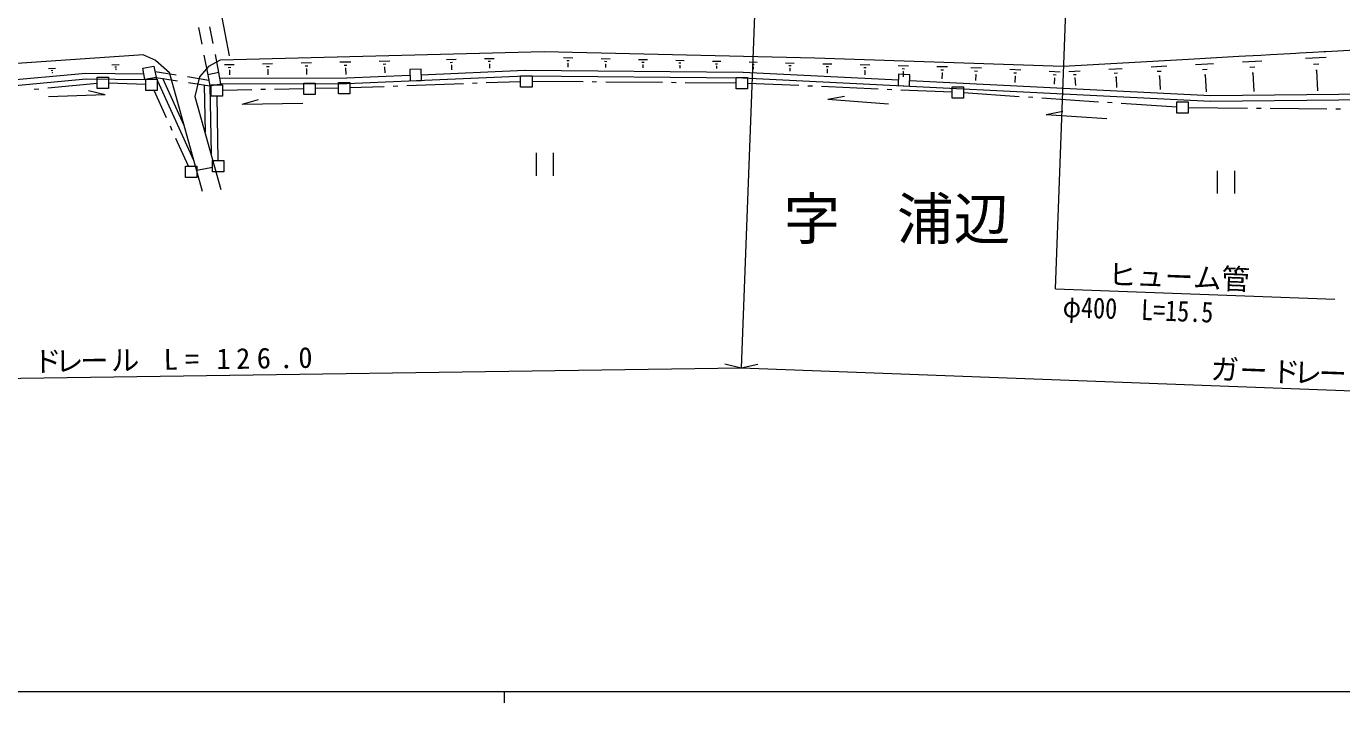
# Model space of a CAD drawing. Units: millimetres, scale not verified. Extents: x 40000 to 680000, y 20000 to 380000.
# Drawn here: x 125852 to 241865, y 204000 to 263676 of the extents above; entities that cross this region are included whole.
import ezdxf
from ezdxf.enums import TextEntityAlignment as Align

# ---------------------------------------------------------------- set-up
doc = ezdxf.new("R2010")
doc.units = ezdxf.units.MM
doc.header["$LTSCALE"] = 1000
for name, color, linetype, lineweight in [('M-BGD', 7, 'Continuous', 13), ('M-BMK-ROW', 30, 'Continuous', 13), ('M-STR-HTXT', 7, 'Continuous', 13), ('M-TTL-BAND', 7, 'Continuous', 13)]:
    doc.layers.add(name, color=color, linetype=linetype, lineweight=lineweight)
doc.layers.add('M-BMK-HTXT', color=7, linetype='Continuous')
doc.styles.add('ＭＳ ゴシック', font='')
doc.styles.get('ＭＳ ゴシック').set_extended_font_data('MS Gothic')

msp = doc.modelspace()

# ---------------------------------------------------------------- linework, layer by layer
at = {"layer": 'M-BGD'}
for p, q in [((142970, 265064), (143743, 261059)), ((141032, 263570), (141325, 262099)), ((142330, 262170), (142039, 263641)), ((136182, 261145), (116744, 259824)), ((136182, 261145), (137243, 260695)), ((141520, 261119), (141861, 259405)), ((142842, 259586), (142525, 261189)), ((142992, 260708), (171523, 261452)), ((171523, 261452), (195388, 260883)), ((228347, 260779), (232783, 261031)), ((232783, 261031), (233384, 261061)), ((233384, 261061), (234045, 261102)), ((234045, 261102), (234746, 261142)), ((234746, 261142), (235597, 261193)), ((235597, 261193), (237309, 261284)), ((237309, 261284), (237820, 261314)), ((237820, 261314), (238151, 261334)), ((238151, 261334), (239312, 261395)), ((239312, 261395), (240294, 261455)), ((240294, 261455), (240364, 261455)), ((240364, 261455), (240474, 261465)), ((240474, 261465), (243088, 261607)), ((127820, 259949), (128421, 259990)), ((133408, 260282), (134039, 260313)), ((133658, 260102), (133819, 260112)), ((133729, 259922), (133769, 259922)), ((133749, 259922), (133749, 259822)), ((136132, 259973), (137113, 260154)), ((136313, 258992), (136132, 259973)), ((137113, 260154), (137294, 259173)), ((137243, 260695), (138486, 259594)), ((141961, 260156), (141130, 259215)), ((141961, 260156), (142992, 260708)), ((143342, 260297), (144194, 260318)), ((143663, 260047), (143883, 260057)), ((146697, 260379), (147579, 260399)), ((147038, 260119), (147258, 260119)), ((150092, 260451), (151004, 260471)), ((150443, 260190), (150673, 260191)), ((150533, 259910), (150593, 259910)), ((150563, 259910), (150573, 259419)), ((153517, 260532), (154469, 260553)), ((153878, 260252), (154118, 260262)), ((153978, 259972), (154038, 259972)), ((154008, 259972), (154019, 259431)), ((156982, 260614), (157904, 260635)), ((157333, 260344), (157563, 260354)), ((157423, 260074), (157483, 260074)), ((157453, 260074), (157463, 259583)), ((160668, 259905), (159667, 259864)), ((160709, 258903), (160668, 259905)), ((162901, 260757), (163772, 260778)), ((163231, 260497), (163452, 260507)), ((163322, 260247), (163382, 260247)), ((163352, 260247), (163362, 259846)), ((166266, 260829), (167107, 260849)), ((166586, 260589), (166797, 260589)), ((166677, 260338), (166727, 260338)), ((166697, 260338), (166707, 259978)), ((173226, 260912), (174057, 260893)), ((173536, 260662), (173737, 260652)), ((173607, 260412), (173657, 260412)), ((173627, 260412), (173627, 260061)), ((176551, 260834), (177352, 260814)), ((176851, 260594), (177052, 260584)), ((176922, 260343), (176972, 260343)), ((176942, 260343), (176932, 260033)), ((179856, 260755), (180627, 260736)), ((180136, 260515), (180336, 260515)), ((180206, 260285), (180256, 260285)), ((180226, 260285), (180227, 260004)), ((183130, 260677), (183882, 260667)), ((183401, 260447), (183591, 260447)), ((183471, 260226), (183521, 260216)), ((183491, 260226), (183491, 259976)), ((186375, 260608), (187106, 260589)), ((186646, 260378), (186826, 260378)), ((186706, 260158), (186756, 260158)), ((186736, 260158), (186726, 259947)), ((189610, 260530), (190321, 260510)), ((189870, 260310), (190041, 260300)), ((189931, 260089), (189971, 260089)), ((189951, 260089), (189951, 259889)), ((192825, 260451), (193586, 260431)), ((193105, 260221), (193296, 260211)), ((193165, 259991), (193216, 259991)), ((193196, 259991), (193186, 259720)), ((195388, 260883), (217311, 260162)), ((196090, 260373), (196891, 260353)), ((196390, 260122), (196590, 260122)), ((196460, 259882), (196510, 259882)), ((196480, 259882), (196471, 259552)), ((199404, 260294), (200246, 260274)), ((199715, 260034), (199925, 260034)), ((202759, 260216), (203651, 260196)), ((203090, 259945), (203310, 259935)), ((206164, 260137), (207096, 260117)), ((209149, 260038), (210100, 259999)), ((212604, 259880), (213575, 259840)), ((217311, 260162), (228347, 260779)), ((221337, 259884), (222518, 259955)), ((225052, 260096), (226434, 260177)), ((228968, 260318), (230560, 260409)), ((229589, 259878), (229989, 259898)), ((233104, 260551), (234816, 260642)), ((233775, 260070), (234205, 260090)), ((238662, 260854), (240504, 260965)), ((239383, 260343), (239844, 260374)), ((115333, 258081), (131105, 259550)), ((115383, 257580), (131125, 259050)), ((128050, 259789), (128201, 259799)), ((128121, 259609), (128161, 259609)), ((128141, 259609), (128141, 259579)), ((131105, 259550), (136222, 259493)), ((131125, 259050), (136313, 258992)), ((137294, 259173), (136313, 258992)), ((137204, 259693), (139079, 259393)), ((140623, 251834), (137294, 259173)), ((137294, 259173), (139174, 258872)), ((139770, 254928), (137885, 259073)), ((141385, 249090), (138486, 259594)), ((140066, 259235), (141941, 258935)), ((140162, 258714), (142041, 258414)), ((141130, 259215), (140730, 257492)), ((142842, 259586), (141861, 259405)), ((141861, 259405), (142041, 258414)), ((143023, 258595), (142842, 259586)), ((142932, 259095), (154109, 259131)), ((143753, 259797), (143803, 259797)), ((143783, 259797), (143784, 259396)), ((147128, 259858), (147178, 259858)), ((147148, 259858), (147159, 259408)), ((154089, 259131), (159687, 259364)), ((154109, 258630), (169842, 259298)), ((159667, 259864), (159707, 258863)), ((159707, 258863), (160709, 258903)), ((160688, 259404), (169821, 259799)), ((169842, 259298), (189060, 259127)), ((169851, 259799), (189060, 259628)), ((189060, 259127), (230291, 257084)), ((189080, 259628), (202770, 258954)), ((199785, 259783), (199835, 259774)), ((199815, 259773), (199805, 259383)), ((202790, 259454), (202740, 258453)), ((203791, 259405), (202790, 259454)), ((203160, 259675), (203220, 259675)), ((203190, 259675), (203180, 259204)), ((203742, 258403), (203791, 259405)), ((203771, 258904), (230301, 257585)), ((206505, 259847), (206735, 259837)), ((206585, 259566), (206645, 259566)), ((206615, 259566), (206606, 259036)), ((209489, 259738), (209730, 259728)), ((209570, 259438), (209630, 259438)), ((209600, 259438), (209570, 258897)), ((212955, 259569), (213195, 259560)), ((213035, 259279), (213095, 259279)), ((213065, 259279), (213035, 258728)), ((216069, 259721), (217041, 259672)), ((216420, 259411), (216670, 259401)), ((216500, 259121), (216560, 259111)), ((216530, 259121), (216510, 258560)), ((217812, 259692), (218813, 259753)), ((218202, 259412), (218453, 259422)), ((218313, 259121), (218373, 259121)), ((218343, 259121), (218383, 258460)), ((221798, 259554), (222098, 259574)), ((221928, 259203), (222008, 259213)), ((221968, 259213), (222018, 258282)), ((225593, 259716), (225944, 259726)), ((225743, 259305), (225834, 259305)), ((225793, 259305), (225854, 258104)), ((229769, 259407), (229869, 259407)), ((229819, 259407), (229900, 257905)), ((233965, 259560), (234065, 259570)), ((234015, 259570), (234106, 257927)), ((239583, 259803), (239704, 259803)), ((239643, 259803), (239745, 257980)), ((127801, 257476), (132798, 257668)), ((131336, 257998), (132798, 257668)), ((141541, 258494), (141613, 254338)), ((142041, 258414), (143023, 258595)), ((142041, 258414), (142145, 252415)), ((143023, 258595), (154109, 258630)), ((202740, 258453), (203742, 258403)), ((230301, 257585), (245613, 257742)), ((140730, 257492), (143017, 249281)), ((144886, 256793), (146338, 257214)), ((144886, 256793), (150254, 256896)), ((196552, 257248), (198024, 257519)), ((196552, 257248), (201890, 256840)), ((230291, 257084), (245343, 257242)), ((215801, 255885), (217273, 256187)), ((215801, 255885), (221159, 255548)), ((170826, 252499), (170827, 250496)), ((172329, 252500), (172330, 250497)), ((230895, 250915), (230896, 248913)), ((232397, 250916), (232398, 248913))]:
    msp.add_line(p, q, dxfattribs=at)
at = {"layer": 'M-BMK-ROW'}
for p, q in [((132097, 259190), (133098, 259191)), ((132097, 258189), (132097, 259190)), ((133098, 259191), (133099, 258189)), ((136393, 258011), (136393, 259012)), ((136393, 259012), (137394, 259012)), ((137394, 259012), (137395, 258011)), ((153378, 257718), (153378, 258720)), ((153378, 258720), (154379, 258720)), ((154379, 258720), (154380, 257719)), ((169451, 258788), (166413, 258677)), ((169451, 259308), (170453, 259309)), ((169452, 258307), (169451, 259308)), ((170453, 259309), (170453, 258307)), ((174956, 258770), (170453, 258808)), ((176156, 258760), (175756, 258763)), ((181956, 258711), (176956, 258753)), ((188459, 259157), (189460, 259158)), ((188459, 258156), (188459, 259157)), ((189460, 259158), (189461, 258156)), ((126946, 258129), (126548, 258089)), ((132097, 258639), (127742, 258208)), ((133099, 258189), (132097, 258189)), ((136393, 258531), (133098, 258670)), ((137395, 258011), (136393, 258011)), ((138225, 255587), (137125, 258011)), ((138225, 255587), (137125, 258011)), ((142152, 258514), (143153, 258515)), ((142152, 257513), (142152, 258514)), ((143153, 258515), (143154, 257513)), ((145744, 258072), (143153, 258024)), ((146943, 258094), (146544, 258087)), ((150334, 258157), (147743, 258109)), ((150333, 258668), (151335, 258669)), ((150334, 257667), (150333, 258668)), ((151335, 257667), (150334, 257667)), ((151335, 258669), (151335, 257667)), ((153378, 258209), (151335, 258178)), ((154380, 257719), (153378, 257718)), ((157418, 258350), (154380, 258239)), ((158618, 258394), (158218, 258379)), ((164414, 258604), (159417, 258423)), ((165613, 258648), (165213, 258633)), ((170453, 258307), (169452, 258307)), ((183156, 258701), (182756, 258704)), ((188459, 258656), (183956, 258694)), ((189461, 258156), (188459, 258156)), ((193993, 258440), (189461, 258637)), ((195192, 258389), (194793, 258406)), ((200987, 258137), (195991, 258354)), ((202186, 258085), (201786, 258103)), ((207517, 257854), (202985, 258051)), ((207517, 258335), (208519, 258336)), ((207518, 257334), (207517, 258335)), ((208519, 258336), (208519, 257334)), ((213433, 257465), (208519, 257795)), ((143154, 257513), (142152, 257513)), ((142653, 257513), (142756, 251825)), ((208519, 257334), (207518, 257334)), ((214630, 257384), (214231, 257411)), ((220417, 256996), (215429, 257331)), ((221615, 256915), (221216, 256942)), ((227327, 256532), (222413, 256862)), ((227327, 256001), (227327, 257003)), ((227327, 257003), (228328, 257003)), ((228328, 257003), (228329, 256002)), ((233555, 256438), (228329, 256492)), ((234755, 256426), (234355, 256430)), ((240554, 256366), (235555, 256417)), ((228329, 256002), (227327, 256001)), ((241754, 256353), (241354, 256357)), ((138721, 254495), (138556, 254859)), ((138721, 254495), (138556, 254859)), ((140152, 251343), (139052, 253766)), ((140152, 251343), (139052, 253766)), ((142265, 251824), (143266, 251825)), ((142265, 250823), (142265, 251824)), ((143266, 251825), (143267, 250823)), ((139882, 251342), (140883, 251343)), ((139882, 250341), (139882, 251342)), ((140883, 251343), (140884, 250341)), ((142265, 251223), (140883, 250942)), ((143267, 250823), (142265, 250823)), ((140884, 250341), (139882, 250341))]:
    msp.add_line(p, q, dxfattribs=at)
at = {"layer": 'M-STR-HTXT'}
for p, q in [((190820, 284676), (188912, 233530)), ((216629, 240513), (217549, 265070)), ((216629, 240513), (241246, 239594)), ((81996, 232016), (188912, 233530)), ((187450, 233900), (188912, 233530)), ((188912, 233530), (190374, 233861)), ((188912, 233530), (321057, 228586))]:
    msp.add_line(p, q, dxfattribs=at)
at = {"layer": 'M-TTL-BAND'}
for p, q in [((40000, 205000), (579000, 205000)), ((168000, 205000), (168000, 204000))]:
    msp.add_line(p, q, dxfattribs=at)

# ---------------------------------------------------------------- texts
at = {"layer": 'M-BMK-HTXT', "style": 'ＭＳ ゴシック'}
msp.add_text('字\u3000浦辺', height=3666, rotation=0.028, dxfattribs=at).set_placement((192636, 243755), align=Align.BOTTOM_LEFT)
at = {"layer": 'M-STR-HTXT', "style": 'ＭＳ ゴシック'}
for s, rotation, p in [('ヒューム管', 357.859, (221216, 240335)), ('ド', 0.809, (126491, 232649)), ('レ', 0.809, (128414, 232670)), ('ー', 0.809, (130617, 232701)), ('ル', 0.809, (133341, 232742)), ('L', 0.809, (137988, 232814)), ('=', 0.809, (139871, 232835)), ('1', 0.809, (142635, 232877)), ('2', 0.809, (144377, 232898)), ('6', 0.809, (146200, 232929)), ('0', 0.809, (149865, 232980)), ('ガ', 357.859, (230253, 231987)), ('.', 0.809, (148173, 232950)), ('ー', 357.859, (232787, 231889)), ('ド', 357.859, (235651, 231780)), ('レ', 357.859, (237574, 231711)), ('ー', 357.859, (239777, 231632))]:
    msp.add_text(s, height=1833, rotation=rotation, dxfattribs=at).set_placement(p, align=Align.BOTTOM_LEFT)
at = {"layer": 'M-STR-HTXT', "style": 'ＭＳ ゴシック', "width": 0.85}
msp.add_text('φ400\u3000L=15.5', height=1833, rotation=357.859, dxfattribs=at).set_placement((217221, 237479), align=Align.BOTTOM_LEFT)

doc.saveas('drawing.dxf')
